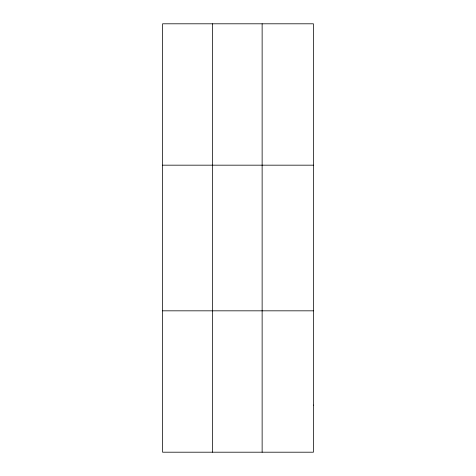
<?xml version="1.0" encoding="UTF-8"?>
<svg xmlns="http://www.w3.org/2000/svg" width="476" height="476" viewBox="0 0 476 476"><rect width="100%" height="100%" fill="white"/><g stroke="black" fill="none" stroke-linecap="round" stroke-linejoin="round"><path stroke-width="0.71" d="M212.355 23.8L212.355 452.2M262.133 23.8L262.133 452.2M162.578 165.172L313.422 165.172M162.578 310.828L313.422 310.828M313.422 405.076L313.422 452.2L162.578 452.2L162.578 23.8L313.422 23.8L313.422 405.076"/></g></svg>
